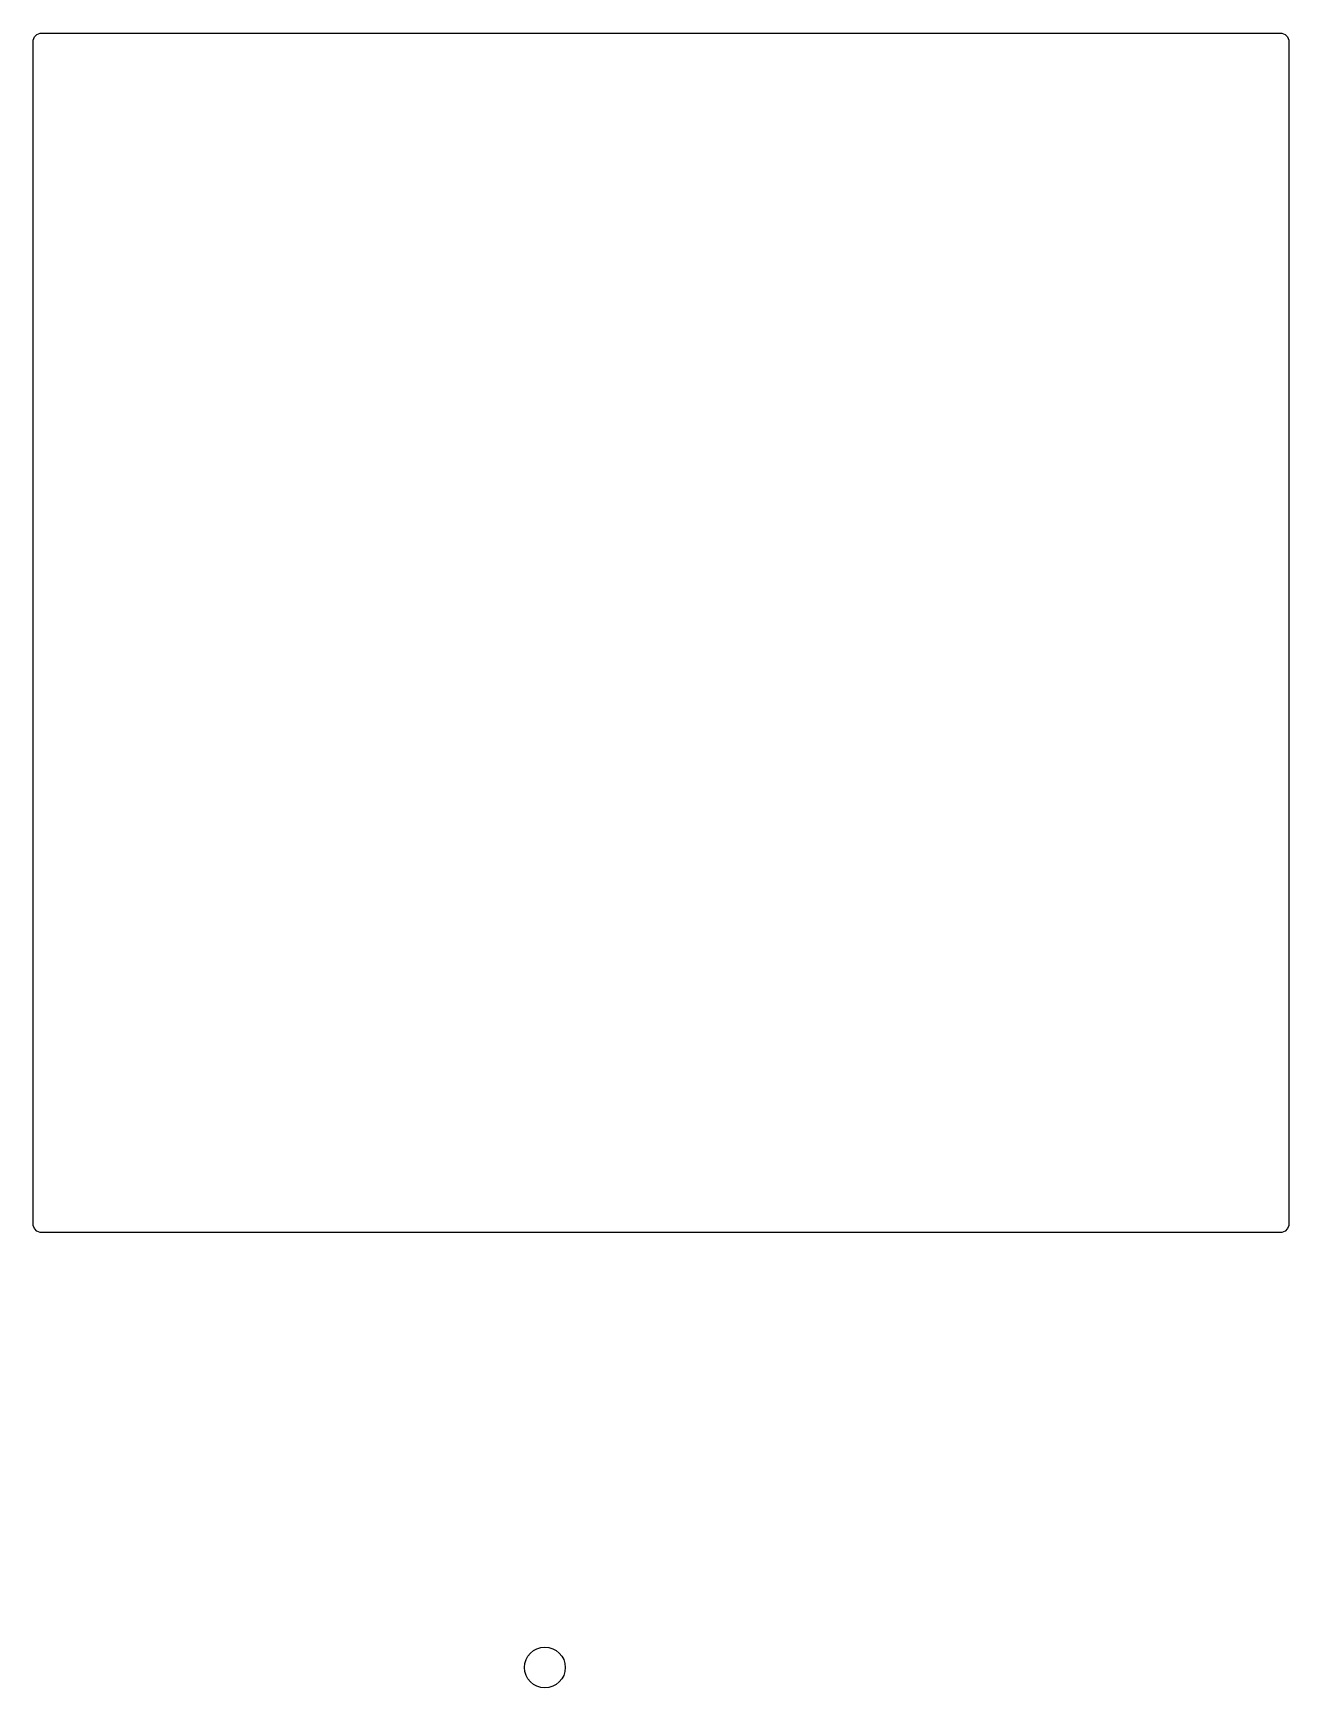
# Model space of a CAD drawing. Extents: x 4.96 to 6.62, y -4.14 to -2.94.
# Drawn here: x 5.258 to 5.682, y -4.138 to -3.579 of the extents above; entities that cross this region are included whole.
import ezdxf

# ---------------------------------------------------------------- set-up
doc = ezdxf.new("R2010")
doc.units = 0
doc.header["$MEASUREMENT"] = 0
doc.layers.add('BLACK', color=7, linetype='CONTINUOUS')

msp = doc.modelspace()

# ---------------------------------------------------------------- linework, layer by layer
at = {"layer": 'BLACK', "linetype": 'CONTINUOUS'}
for p, q in [((5.25814, -3.58139), (5.25858, -3.58033)), ((5.25858, -3.58033), (5.25939, -3.57951)), ((5.25939, -3.57951), (5.26046, -3.57907)), ((5.26046, -3.57907), (5.26103, -3.57902)), ((5.26103, -3.57902), (5.67903, -3.57902)), ((5.67903, -3.57902), (5.67961, -3.57907)), ((5.67961, -3.57907), (5.68067, -3.57951)), ((5.68067, -3.57951), (5.68149, -3.58033)), ((5.68149, -3.58033), (5.68193, -3.58139)), ((5.25808, -3.58197), (5.25814, -3.58139)), ((5.25808, -3.71497), (5.25808, -3.58197)), ((5.68193, -3.58139), (5.68198, -3.58197)), ((5.68198, -3.58197), (5.68198, -3.71497)), ((5.25808, -3.84797), (5.25808, -3.71497)), ((5.68198, -3.71497), (5.68198, -3.84797)), ((5.25808, -3.98097), (5.25808, -3.84797)), ((5.68198, -3.84797), (5.68198, -3.98097)), ((5.25814, -3.98154), (5.25808, -3.98097)), ((5.25858, -3.98261), (5.25814, -3.98154)), ((5.25939, -3.98342), (5.25858, -3.98261)), ((5.68149, -3.98261), (5.68067, -3.98342)), ((5.68193, -3.98154), (5.68149, -3.98261)), ((5.68198, -3.98097), (5.68193, -3.98154)), ((5.26046, -3.98386), (5.25939, -3.98342)), ((5.26103, -3.98392), (5.26046, -3.98386)), ((5.67903, -3.98392), (5.26103, -3.98392)), ((5.67961, -3.98386), (5.67903, -3.98392)), ((5.68067, -3.98342), (5.67961, -3.98386))]:
    msp.add_line(p, q, dxfattribs=at)
at = {"layer": 'BLACK'}
msp.add_circle((5.43083, -4.13075), 0.00689, dxfattribs=at)
msp.add_circle((5.43083, -4.13075), 0.00689, dxfattribs=at)

doc.saveas('drawing.dxf')
